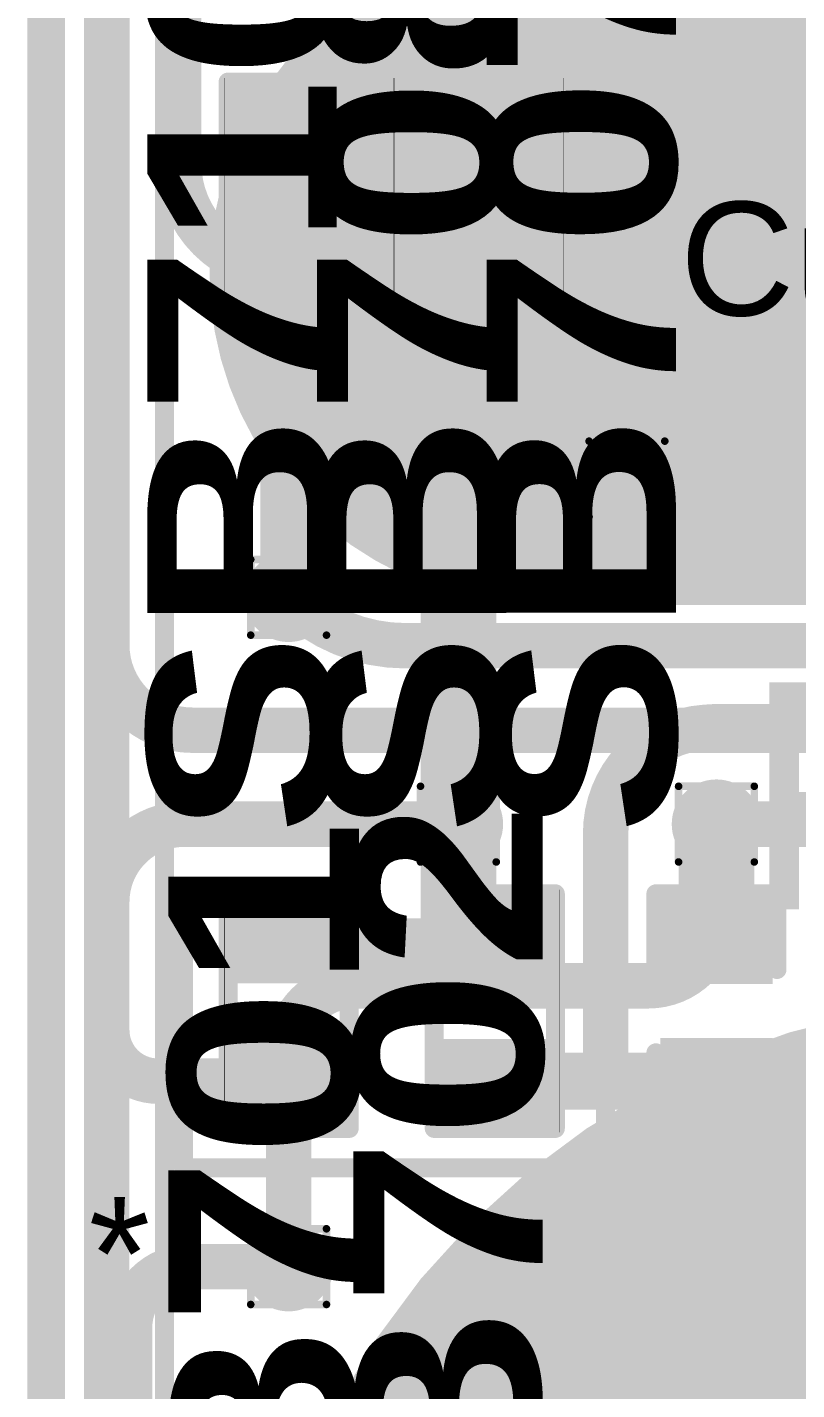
# Model space of a CAD drawing. Header units: inches. Extents: x -17 to 443, y -40 to 218.
# Drawn here: x 12.55 to 17.71, y 6.11 to 15.25 of the extents above; entities that cross this region are included whole.
import ezdxf

# ---------------------------------------------------------------- set-up
doc = ezdxf.new("R2010")
doc.units = ezdxf.units.IN
for name, color, linetype in [('Board Outline', 216, 'Continuous'), ('Bottom Layer', 5, 'Continuous'), ('Bottom Overlay', 54, 'Continuous'), ('Bottom Paste', 16, 'Continuous'), ('Bottom Solder', 6, 'Continuous'), ('Drill Drawing', 1, 'Continuous'), ('Fabrication', 76, 'Continuous'), ('Top Layer', 1, 'Continuous'), ('Top Overlay', 2, 'Continuous'), ('Top Paste', 8, 'Continuous'), ('Top Solder', 216, 'Continuous'), ('Via Holes', 16, 'Continuous')]:
    doc.layers.add(name, color=color, linetype=linetype)
doc.styles.add('Arial', font='', dxfattribs={"height": 0.2})
doc.styles.add('Arial Black_Bold', font='', dxfattribs={"height": 0.2})
doc.styles.get('Arial').set_extended_font_data('Arial')
doc.styles.get('Arial Black_Bold').set_extended_font_data('Arial Black', bold=True)

# ---------------------------------------------------------------- blocks, each defined once
blk = doc.blocks.new('S______B______0402_3')
at = {"layer": 'Top Layer'}
for points in [[(-0.6985, -0.3175), (-0.6985, 0.3174999999999999), (-0.2413000000000001, 0.3175), (-0.2412999999999999, -0.3174999999999999)], [(0.2413000000000001, -0.3175), (0.2412999999999999, 0.3174999999999999), (0.6985, 0.3175), (0.6985, -0.3174999999999999)]]:
    blk.add_hatch(color=1, dxfattribs=at).paths.add_polyline_path(points)
at = {"layer": 'Top Paste'}
for points in [[(-0.6985, -0.3175), (-0.6985, 0.3174999999999999), (-0.2413000000000001, 0.3175), (-0.2412999999999999, -0.3174999999999999)], [(0.2413000000000001, -0.3175), (0.2412999999999999, 0.3174999999999999), (0.6985, 0.3175), (0.6985, -0.3174999999999999)]]:
    blk.add_hatch(color=8, dxfattribs=at).paths.add_polyline_path(points)
at = {"layer": 'Top Solder'}
for points in [[(-0.75350116, -0.3725011600000001), (-0.75350116, 0.3725011599999999), (-0.18629884, 0.3725011600000001), (-0.1862988399999999, -0.3725011599999999)], [(0.18629884, -0.3725011600000001), (0.1862988399999999, 0.3725011599999999), (0.75350116, 0.3725011600000001), (0.75350116, -0.3725011599999999)]]:
    blk.add_hatch(color=216, dxfattribs=at).paths.add_polyline_path(points)
at = {"layer": 'Top Overlay'}
for points, const_width in [([(0.7874, 0.4064), (-0.7874, 0.4064)], 0.127), ([(-0.7874, -0.4064), (-0.7874, 0.4064)], 0.127), ([(0.7874, -0.4064), (0.7874, 0.4064)], 0.127), ([(0.7874, -0.4064), (-0.7874, -0.4064)], 0.127), ([(0.8128, -0.4318), (-0.8128, -0.4318)], 0.0032258)]:
    blk.add_lwpolyline(points, dxfattribs=dict(at, const_width=const_width))
for points, const_width in [([(-0.8191499999999999, 0.4064, 1), (-0.7556499999999999, 0.4064, 1)], 0.0635), ([(-0.8191499999999999, 0.4064, 1), (-0.7556499999999999, 0.4064, 1)], 0.0635), ([(0.7556499999999999, 0.4064, 1), (0.8191499999999999, 0.4064, 1)], 0.0635), ([(0.7556499999999999, 0.4064, 1), (0.8191499999999999, 0.4064, 1)], 0.0635), ([(-0.8191499999999999, -0.4064, 1), (-0.7556499999999999, -0.4064, 1)], 0.0635), ([(-0.8191499999999999, -0.4064, 1), (-0.7556499999999999, -0.4064, 1)], 0.0635), ([(0.7556499999999999, -0.4064, 1), (0.8191499999999999, -0.4064, 1)], 0.0635), ([(0.7556499999999999, -0.4064, 1), (0.8191499999999999, -0.4064, 1)], 0.0635), ([(-0.81360518, -0.4318, 1), (-0.8119948199999999, -0.4318, 1)], 0.0016129), ([(0.8119948199999999, -0.4318, 1), (0.81360518, -0.4318, 1)], 0.0016129)]:
    blk.add_lwpolyline(points, format="xyb", close=True, dxfattribs=dict(at, const_width=const_width))
blk = doc.blocks.new('S______B______0402_38')
at = {"layer": 'Top Layer'}
for points in [[(-0.6985, -0.3175), (-0.6985, 0.3174999999999999), (-0.2413000000000001, 0.3175), (-0.2412999999999999, -0.3174999999999999)], [(0.2413000000000001, -0.3175), (0.2412999999999999, 0.3174999999999999), (0.6985, 0.3175), (0.6985, -0.3174999999999999)]]:
    blk.add_hatch(color=1, dxfattribs=at).paths.add_polyline_path(points)
at = {"layer": 'Top Paste'}
for points in [[(-0.6985, -0.3175), (-0.6985, 0.3174999999999999), (-0.2413000000000001, 0.3175), (-0.2412999999999999, -0.3174999999999999)], [(0.2413000000000001, -0.3175), (0.2412999999999999, 0.3174999999999999), (0.6985, 0.3175), (0.6985, -0.3174999999999999)]]:
    blk.add_hatch(color=8, dxfattribs=at).paths.add_polyline_path(points)
at = {"layer": 'Top Solder'}
for points in [[(-0.75350116, -0.3725011600000001), (-0.75350116, 0.3725011599999999), (-0.18629884, 0.3725011600000001), (-0.1862988399999999, -0.3725011599999999)], [(0.18629884, -0.3725011600000001), (0.1862988399999999, 0.3725011599999999), (0.75350116, 0.3725011600000001), (0.75350116, -0.3725011599999999)]]:
    blk.add_hatch(color=216, dxfattribs=at).paths.add_polyline_path(points)
at = {"layer": 'Top Overlay'}
for points, const_width in [([(-0.7874, -0.4064), (-0.7874, 0.4064)], 0.127), ([(0.7874, 0.4064), (-0.7874, 0.4064)], 0.127), ([(0.7874, -0.4064), (0.7874, 0.4064)], 0.127), ([(0.7874, -0.4064), (-0.7874, -0.4064)], 0.127), ([(0.8128, -0.4318), (-0.8128, -0.4318)], 0.0032258)]:
    blk.add_lwpolyline(points, dxfattribs=dict(at, const_width=const_width))
for points, const_width in [([(-0.8191499999999999, 0.4064, 1), (-0.7556499999999999, 0.4064, 1)], 0.0635), ([(-0.8191499999999999, 0.4064, 1), (-0.7556499999999999, 0.4064, 1)], 0.0635), ([(0.7556499999999999, 0.4064, 1), (0.8191499999999999, 0.4064, 1)], 0.0635), ([(0.7556499999999999, 0.4064, 1), (0.8191499999999999, 0.4064, 1)], 0.0635), ([(-0.8191499999999999, -0.4064, 1), (-0.7556499999999999, -0.4064, 1)], 0.0635), ([(-0.8191499999999999, -0.4064, 1), (-0.7556499999999999, -0.4064, 1)], 0.0635), ([(0.7556499999999999, -0.4064, 1), (0.8191499999999999, -0.4064, 1)], 0.0635), ([(0.7556499999999999, -0.4064, 1), (0.8191499999999999, -0.4064, 1)], 0.0635), ([(-0.81360518, -0.4318, 1), (-0.8119948199999999, -0.4318, 1)], 0.0016129), ([(0.8119948199999999, -0.4318, 1), (0.81360518, -0.4318, 1)], 0.0016129)]:
    blk.add_lwpolyline(points, format="xyb", close=True, dxfattribs=dict(at, const_width=const_width))
blk = doc.blocks.new('SEMG_PAD_B_65')
at = {"layer": 'Bottom Layer'}
h = blk.add_hatch(color=5, dxfattribs=at)
edge = h.paths.add_edge_path()
edge.add_arc((-2.794e-05, 9.987183479999999), 5.00000016, 0, 360)
h = blk.add_hatch(color=5, dxfattribs=at)
edge = h.paths.add_edge_path()
edge.add_arc((-3.14997338, 0.0128143), 2.09999834, 90, 270)
edge.add_line((-3.14997338, -2.08718404), (3.150029259999999, -2.08718404))
edge.add_arc((3.15002926, 0.0128143), 2.09999834, 270, 450)
edge.add_line((3.15002926, 2.11281264), (-3.14997338, 2.11281264))
at = {"layer": 'Bottom Paste'}
h = blk.add_hatch(color=16, dxfattribs=at)
edge = h.paths.add_edge_path()
edge.add_arc((-2.794e-05, 9.987183479999999), 5.00000016, 0, 360)
h = blk.add_hatch(color=16, dxfattribs=at)
edge = h.paths.add_edge_path()
edge.add_arc((-3.14997338, 0.0128143), 2.09999834, 90, 270)
edge.add_line((-3.14997338, -2.08718404), (3.150029259999999, -2.08718404))
edge.add_arc((3.15002926, 0.0128143), 2.09999834, 270, 450)
edge.add_line((3.15002926, 2.11281264), (-3.14997338, 2.11281264))
at = {"layer": 'Bottom Solder'}
h = blk.add_hatch(color=6, dxfattribs=at)
edge = h.paths.add_edge_path()
edge.add_arc((-2.794e-05, 9.987183479999999), 5.10160016, 0, 360)
h = blk.add_hatch(color=6, dxfattribs=at)
edge = h.paths.add_edge_path()
edge.add_arc((-3.14997338, 0.0128143), 2.20159834, 90, 270)
edge.add_line((-3.14997338, -2.18878404), (3.150029259999999, -2.18878404))
edge.add_arc((3.15002926, 0.0128143), 2.20159834, 270, 450)
edge.add_line((3.15002926, 2.21441264), (-3.14997338, 2.21441264))
at = {"layer": 'Bottom Overlay', "const_width": 0.127}
blk.add_lwpolyline([(5.683262699999999, 10.96579468), (5.683262699999999, -10.96562958)], dxfattribs=at)
blk = doc.blocks.new('SOIC_8_72')
at = {"layer": 'Top Layer'}
for points in [[(-1.92499996, 2.2049994), (-1.92499996, 1.6050006), (-3.474999399999999, 1.6050006), (-3.474999399999999, 2.2049994)], [(3.474999399999999, 2.2049994), (3.474999399999999, 1.6050006), (1.92499996, 1.6050006), (1.92499996, 2.2049994)], [(-1.92499996, 0.9349994), (-1.92499996, 0.3350006), (-3.474999399999999, 0.3350006), (-3.474999399999999, 0.9349994)], [(3.474999399999999, 0.9349994), (3.474999399999999, 0.3350006), (1.92499996, 0.3350006), (1.92499996, 0.9349994)], [(-1.92499996, -0.3350006), (-1.92499996, -0.9349994), (-3.474999399999999, -0.9349994), (-3.474999399999999, -0.3350006)], [(3.474999399999999, -0.3350006), (3.474999399999999, -0.9349994), (1.92499996, -0.9349994), (1.92499996, -0.3350006)], [(-1.92499996, -1.6050006), (-1.92499996, -2.2049994), (-3.474999399999999, -2.2049994), (-3.474999399999999, -1.6050006)], [(3.474999399999999, -1.6050006), (3.474999399999999, -2.2049994), (1.92499996, -2.2049994), (1.92499996, -1.6050006)]]:
    blk.add_hatch(color=1, dxfattribs=at).paths.add_polyline_path(points)
at = {"layer": 'Top Overlay'}
blk.add_hatch(color=2, dxfattribs=at).paths.add_polyline_path([(-1.82879746, 1.5748254), (-1.49859746, 1.5748254), (-1.49859746, 2.2352254), (-1.82879746, 2.2352254)])
at = {"layer": 'Top Paste'}
for points in [[(-1.92499996, 2.2049994), (-1.92499996, 1.6050006), (-3.474999399999999, 1.6050006), (-3.474999399999999, 2.2049994)], [(3.474999399999999, 2.2049994), (3.474999399999999, 1.6050006), (1.92499996, 1.6050006), (1.92499996, 2.2049994)], [(-1.92499996, 0.9349994), (-1.92499996, 0.3350006), (-3.474999399999999, 0.3350006), (-3.474999399999999, 0.9349994)], [(3.474999399999999, 0.9349994), (3.474999399999999, 0.3350006), (1.92499996, 0.3350006), (1.92499996, 0.9349994)], [(-1.92499996, -0.3350006), (-1.92499996, -0.9349994), (-3.474999399999999, -0.9349994), (-3.474999399999999, -0.3350006)], [(3.474999399999999, -0.3350006), (3.474999399999999, -0.9349994), (1.92499996, -0.9349994), (1.92499996, -0.3350006)], [(-1.92499996, -1.6050006), (-1.92499996, -2.2049994), (-3.474999399999999, -2.2049994), (-3.474999399999999, -1.6050006)], [(3.474999399999999, -1.6050006), (3.474999399999999, -2.2049994), (1.92499996, -2.2049994), (1.92499996, -1.6050006)]]:
    blk.add_hatch(color=8, dxfattribs=at).paths.add_polyline_path(points)
at = {"layer": 'Top Solder'}
for points in [[(-1.82339996, 2.3065994), (-1.82339996, 1.5034006), (-3.5765994, 1.5034006), (-3.5765994, 2.3065994)], [(3.5765994, 2.3065994), (3.5765994, 1.5034006), (1.82339996, 1.5034006), (1.82339996, 2.3065994)], [(-1.82339996, 1.0365994), (-1.82339996, 0.2334006000000001), (-3.5765994, 0.2334005999999999), (-3.5765994, 1.0365994)], [(3.5765994, 1.0365994), (3.5765994, 0.2334006000000001), (1.82339996, 0.2334005999999999), (1.82339996, 1.0365994)], [(-1.82339996, -0.2334005999999999), (-1.82339996, -1.0365994), (-3.5765994, -1.0365994), (-3.5765994, -0.2334006000000001)], [(3.5765994, -0.2334005999999999), (3.5765994, -1.0365994), (1.82339996, -1.0365994), (1.82339996, -0.2334006000000001)], [(-1.82339996, -1.5034006), (-1.82339996, -2.3065994), (-3.5765994, -2.3065994), (-3.5765994, -1.5034006)], [(3.5765994, -1.5034006), (3.5765994, -2.3065994), (1.82339996, -2.3065994), (1.82339996, -1.5034006)]]:
    blk.add_hatch(color=216, dxfattribs=at).paths.add_polyline_path(points)
at = {"layer": 'Top Overlay', "const_width": 0.127}
for points in [[(-1.990598, 2.4892), (-1.990598, 2.3114)], [(-1.990598, 2.4892), (1.990598, 2.4892)], [(1.990598, 2.4892), (1.990598, 2.3114)], [(-3.759199999999999, 2.03199746), (-3.6322, 1.905)], [(-3.759199999999999, 2.03199746), (-3.759199999999999, 1.778)], [(-3.6322, 1.905), (-3.759199999999999, 1.778)], [(-1.990598, -2.3114), (-1.990598, -2.4892)], [(1.990598, -2.3114), (1.990598, -2.4892)], [(-1.990598, -2.4892), (1.990598, -2.4892)]]:
    blk.add_lwpolyline(points, dxfattribs=at)
at = {"layer": 'Top Overlay', "const_width": 0.0635}
for points in [[(-2.022348, 2.4892, 1), (-1.958848, 2.4892, 1)], [(-2.022348, 2.4892, 1), (-1.958848, 2.4892, 1)], [(1.958848, 2.4892, 1), (2.022348, 2.4892, 1)], [(1.958848, 2.4892, 1), (2.022348, 2.4892, 1)], [(-2.022348, 2.3114, 1), (-1.958848, 2.3114, 1)], [(1.958848, 2.3114, 1), (2.022348, 2.3114, 1)], [(-3.79095, 2.03199746, 1), (-3.72745, 2.03199746, 1)], [(-3.79095, 2.03199746, 1), (-3.72745, 2.03199746, 1)], [(-3.663949999999999, 1.905, 1), (-3.600449999999999, 1.905, 1)], [(-3.663949999999999, 1.905, 1), (-3.600449999999999, 1.905, 1)], [(-3.79095, 1.778, 1), (-3.72745, 1.778, 1)], [(-3.79095, 1.778, 1), (-3.72745, 1.778, 1)], [(-2.022348, -2.3114, 1), (-1.958848, -2.3114, 1)], [(1.958848, -2.3114, 1), (2.022348, -2.3114, 1)], [(-2.022348, -2.4892, 1), (-1.958848, -2.4892, 1)], [(-2.022348, -2.4892, 1), (-1.958848, -2.4892, 1)], [(1.958848, -2.4892, 1), (2.022348, -2.4892, 1)], [(1.958848, -2.4892, 1), (2.022348, -2.4892, 1)]]:
    blk.add_lwpolyline(points, format="xyb", close=True, dxfattribs=at)
blk = doc.blocks.new('S______B______0402_95')
at = {"layer": 'Top Layer'}
for points in [[(-0.6985, -0.3175), (-0.6985, 0.3174999999999999), (-0.2413000000000001, 0.3175), (-0.2412999999999999, -0.3174999999999999)], [(0.2413000000000001, -0.3175), (0.2412999999999999, 0.3174999999999999), (0.6985, 0.3175), (0.6985, -0.3174999999999999)]]:
    blk.add_hatch(color=1, dxfattribs=at).paths.add_polyline_path(points)
at = {"layer": 'Top Paste'}
for points in [[(-0.6985, -0.3175), (-0.6985, 0.3174999999999999), (-0.2413000000000001, 0.3175), (-0.2412999999999999, -0.3174999999999999)], [(0.2413000000000001, -0.3175), (0.2412999999999999, 0.3174999999999999), (0.6985, 0.3175), (0.6985, -0.3174999999999999)]]:
    blk.add_hatch(color=8, dxfattribs=at).paths.add_polyline_path(points)
at = {"layer": 'Top Solder'}
for points in [[(-0.75350116, -0.3725011600000001), (-0.75350116, 0.3725011599999999), (-0.18629884, 0.3725011600000001), (-0.1862988399999999, -0.3725011599999999)], [(0.18629884, -0.3725011600000001), (0.1862988399999999, 0.3725011599999999), (0.75350116, 0.3725011600000001), (0.75350116, -0.3725011599999999)]]:
    blk.add_hatch(color=216, dxfattribs=at).paths.add_polyline_path(points)
at = {"layer": 'Top Overlay'}
for points, const_width in [([(-0.7874, -0.4064), (-0.7874, 0.4064)], 0.127), ([(0.7874, 0.4064), (-0.7874, 0.4064)], 0.127), ([(0.7874, -0.4064), (0.7874, 0.4064)], 0.127), ([(0.7874, -0.4064), (-0.7874, -0.4064)], 0.127), ([(0.8128, -0.4318), (-0.8128, -0.4318)], 0.0032258)]:
    blk.add_lwpolyline(points, dxfattribs=dict(at, const_width=const_width))
for points, const_width in [([(-0.8191499999999999, 0.4064, 1), (-0.7556499999999999, 0.4064, 1)], 0.0635), ([(-0.8191499999999999, 0.4064, 1), (-0.7556499999999999, 0.4064, 1)], 0.0635), ([(0.7556499999999999, 0.4064, 1), (0.8191499999999999, 0.4064, 1)], 0.0635), ([(0.7556499999999999, 0.4064, 1), (0.8191499999999999, 0.4064, 1)], 0.0635), ([(-0.8191499999999999, -0.4064, 1), (-0.7556499999999999, -0.4064, 1)], 0.0635), ([(-0.8191499999999999, -0.4064, 1), (-0.7556499999999999, -0.4064, 1)], 0.0635), ([(0.7556499999999999, -0.4064, 1), (0.8191499999999999, -0.4064, 1)], 0.0635), ([(0.7556499999999999, -0.4064, 1), (0.8191499999999999, -0.4064, 1)], 0.0635), ([(-0.81360518, -0.4318, 1), (-0.8119948199999999, -0.4318, 1)], 0.0016129), ([(0.8119948199999999, -0.4318, 1), (0.81360518, -0.4318, 1)], 0.0016129)]:
    blk.add_lwpolyline(points, format="xyb", close=True, dxfattribs=dict(at, const_width=const_width))
blk = doc.blocks.new('S______B______0402_101')
at = {"layer": 'Top Layer'}
for points in [[(-0.6985, -0.3175), (-0.6985, 0.3175), (-0.2412999999999999, 0.3175), (-0.2413, -0.3175)], [(0.2412999999999999, -0.3175), (0.2413, 0.3175), (0.6985, 0.3175), (0.6985, -0.3175)]]:
    blk.add_hatch(color=1, dxfattribs=at).paths.add_polyline_path(points)
at = {"layer": 'Top Paste'}
for points in [[(-0.6985, -0.3175), (-0.6985, 0.3175), (-0.2412999999999999, 0.3175), (-0.2413, -0.3175)], [(0.2412999999999999, -0.3175), (0.2413, 0.3175), (0.6985, 0.3175), (0.6985, -0.3175)]]:
    blk.add_hatch(color=8, dxfattribs=at).paths.add_polyline_path(points)
at = {"layer": 'Top Solder'}
for points in [[(-0.75350116, -0.37250116), (-0.75350116, 0.37250116), (-0.1862988399999999, 0.37250116), (-0.18629884, -0.37250116)], [(0.1862988399999999, -0.37250116), (0.18629884, 0.37250116), (0.75350116, 0.37250116), (0.75350116, -0.37250116)]]:
    blk.add_hatch(color=216, dxfattribs=at).paths.add_polyline_path(points)
at = {"layer": 'Top Overlay'}
for points, const_width in [([(-0.7874, 0.4064), (-0.7874, -0.4064)], 0.127), ([(-0.7874, 0.4064), (0.7874, 0.4064)], 0.127), ([(0.7874, 0.4064), (0.7874, -0.4064)], 0.127), ([(-0.7874, -0.4064), (0.7874, -0.4064)], 0.127), ([(-0.8128, -0.4318), (0.8128, -0.4318)], 0.0032258)]:
    blk.add_lwpolyline(points, dxfattribs=dict(at, const_width=const_width))
for points, const_width in [([(-0.8191499999999999, 0.4064, 1), (-0.7556499999999999, 0.4064, 1)], 0.0635), ([(-0.8191499999999999, 0.4064, 1), (-0.7556499999999999, 0.4064, 1)], 0.0635), ([(0.7556499999999999, 0.4064, 1), (0.8191499999999999, 0.4064, 1)], 0.0635), ([(0.7556499999999999, 0.4064, 1), (0.8191499999999999, 0.4064, 1)], 0.0635), ([(-0.8191499999999999, -0.4064, 1), (-0.7556499999999999, -0.4064, 1)], 0.0635), ([(-0.8191499999999999, -0.4064, 1), (-0.7556499999999999, -0.4064, 1)], 0.0635), ([(0.7556499999999999, -0.4064, 1), (0.8191499999999999, -0.4064, 1)], 0.0635), ([(0.7556499999999999, -0.4064, 1), (0.8191499999999999, -0.4064, 1)], 0.0635), ([(-0.81360518, -0.4318, 1), (-0.8119948199999999, -0.4318, 1)], 0.0016129), ([(0.8119948199999999, -0.4318, 1), (0.81360518, -0.4318, 1)], 0.0016129)]:
    blk.add_lwpolyline(points, format="xyb", close=True, dxfattribs=dict(at, const_width=const_width))
at = {"layer": 'Top Overlay', "style": 'Arial Black_Bold'}
blk.add_text('SB701', height=1.27, dxfattribs=at).set_placement((1.0117709, -0.46320456))
blk = doc.blocks.new('R___0402_164')
at = {"layer": 'Top Layer'}
for points in [[(-0.6985, -0.3175), (-0.6985, 0.3174999999999999), (-0.2413000000000001, 0.3175), (-0.2412999999999999, -0.3174999999999999)], [(0.2413000000000001, -0.3175), (0.2412999999999999, 0.3174999999999999), (0.6985, 0.3175), (0.6985, -0.3174999999999999)]]:
    blk.add_hatch(color=1, dxfattribs=at).paths.add_polyline_path(points)
at = {"layer": 'Top Paste'}
for points in [[(-0.6985, -0.3175), (-0.6985, 0.3174999999999999), (-0.2413000000000001, 0.3175), (-0.2412999999999999, -0.3174999999999999)], [(0.2413000000000001, -0.3175), (0.2412999999999999, 0.3174999999999999), (0.6985, 0.3175), (0.6985, -0.3174999999999999)]]:
    blk.add_hatch(color=8, dxfattribs=at).paths.add_polyline_path(points)
at = {"layer": 'Top Solder'}
for points in [[(-0.75350116, -0.3725011600000001), (-0.75350116, 0.3725011599999999), (-0.18629884, 0.3725011600000001), (-0.1862988399999999, -0.3725011599999999)], [(0.18629884, -0.3725011600000001), (0.1862988399999999, 0.3725011599999999), (0.75350116, 0.3725011600000001), (0.75350116, -0.3725011599999999)]]:
    blk.add_hatch(color=216, dxfattribs=at).paths.add_polyline_path(points)
at = {"layer": 'Top Overlay'}
for points, const_width in [([(0.7874, 0.4064), (-0.7874, 0.4064)], 0.127), ([(-0.7874, -0.4064), (-0.7874, 0.4064)], 0.127), ([(0.7874, -0.4064), (0.7874, 0.4064)], 0.127), ([(0.7874, -0.4064), (-0.7874, -0.4064)], 0.127), ([(0.8128, -0.4318), (-0.8128, -0.4318)], 0.0032258)]:
    blk.add_lwpolyline(points, dxfattribs=dict(at, const_width=const_width))
for points, const_width in [([(-0.8191499999999999, 0.4064, 1), (-0.7556499999999999, 0.4064, 1)], 0.0635), ([(-0.8191499999999999, 0.4064, 1), (-0.7556499999999999, 0.4064, 1)], 0.0635), ([(0.7556499999999999, 0.4064, 1), (0.8191499999999999, 0.4064, 1)], 0.0635), ([(0.7556499999999999, 0.4064, 1), (0.8191499999999999, 0.4064, 1)], 0.0635), ([(-0.8191499999999999, -0.4064, 1), (-0.7556499999999999, -0.4064, 1)], 0.0635), ([(-0.8191499999999999, -0.4064, 1), (-0.7556499999999999, -0.4064, 1)], 0.0635), ([(0.7556499999999999, -0.4064, 1), (0.8191499999999999, -0.4064, 1)], 0.0635), ([(0.7556499999999999, -0.4064, 1), (0.8191499999999999, -0.4064, 1)], 0.0635), ([(-0.81360518, -0.4318, 1), (-0.8119948199999999, -0.4318, 1)], 0.0016129), ([(0.8119948199999999, -0.4318, 1), (0.81360518, -0.4318, 1)], 0.0016129)]:
    blk.add_lwpolyline(points, format="xyb", close=True, dxfattribs=dict(at, const_width=const_width))
blk = doc.blocks.new('R___0402_165')
at = {"layer": 'Top Layer'}
for points in [[(-0.6985, -0.3175), (-0.6985, 0.3175), (-0.2412999999999999, 0.3175), (-0.2413, -0.3175)], [(0.2412999999999999, -0.3175), (0.2413, 0.3175), (0.6985, 0.3175), (0.6985, -0.3175)]]:
    blk.add_hatch(color=1, dxfattribs=at).paths.add_polyline_path(points)
at = {"layer": 'Top Paste'}
for points in [[(-0.6985, -0.3175), (-0.6985, 0.3175), (-0.2412999999999999, 0.3175), (-0.2413, -0.3175)], [(0.2412999999999999, -0.3175), (0.2413, 0.3175), (0.6985, 0.3175), (0.6985, -0.3175)]]:
    blk.add_hatch(color=8, dxfattribs=at).paths.add_polyline_path(points)
at = {"layer": 'Top Solder'}
for points in [[(-0.75350116, -0.37250116), (-0.75350116, 0.37250116), (-0.1862988399999999, 0.37250116), (-0.18629884, -0.37250116)], [(0.1862988399999999, -0.37250116), (0.18629884, 0.37250116), (0.75350116, 0.37250116), (0.75350116, -0.37250116)]]:
    blk.add_hatch(color=216, dxfattribs=at).paths.add_polyline_path(points)
at = {"layer": 'Top Overlay'}
for points, const_width in [([(-0.7874, 0.4064), (0.7874, 0.4064)], 0.127), ([(-0.7874, 0.4064), (-0.7874, -0.4064)], 0.127), ([(0.7874, 0.4064), (0.7874, -0.4064)], 0.127), ([(-0.7874, -0.4064), (0.7874, -0.4064)], 0.127), ([(-0.8128, -0.4318), (0.8128, -0.4318)], 0.0032258)]:
    blk.add_lwpolyline(points, dxfattribs=dict(at, const_width=const_width))
for points, const_width in [([(-0.8191499999999999, 0.4064, 1), (-0.7556499999999999, 0.4064, 1)], 0.0635), ([(-0.8191499999999999, 0.4064, 1), (-0.7556499999999999, 0.4064, 1)], 0.0635), ([(0.7556499999999999, 0.4064, 1), (0.8191499999999999, 0.4064, 1)], 0.0635), ([(0.7556499999999999, 0.4064, 1), (0.8191499999999999, 0.4064, 1)], 0.0635), ([(-0.8191499999999999, -0.4064, 1), (-0.7556499999999999, -0.4064, 1)], 0.0635), ([(-0.8191499999999999, -0.4064, 1), (-0.7556499999999999, -0.4064, 1)], 0.0635), ([(0.7556499999999999, -0.4064, 1), (0.8191499999999999, -0.4064, 1)], 0.0635), ([(0.7556499999999999, -0.4064, 1), (0.8191499999999999, -0.4064, 1)], 0.0635), ([(-0.81360518, -0.4318, 1), (-0.8119948199999999, -0.4318, 1)], 0.0016129), ([(0.8119948199999999, -0.4318, 1), (0.81360518, -0.4318, 1)], 0.0016129)]:
    blk.add_lwpolyline(points, format="xyb", close=True, dxfattribs=dict(at, const_width=const_width))
blk = doc.blocks.new('T____P____SMD_3_P____206')
at = {"layer": 'Top Layer'}
h = blk.add_hatch(color=1, dxfattribs=at)
edge = h.paths.add_edge_path()
edge.add_arc((-0.50000154, 3.04000154), 0.499999, 90, 180)
edge.add_line((-1.00000054, 3.04000154), (-1.00000054, 2.03999846))
edge.add_arc((-0.50000154, 2.03999846), 0.499999, 180, 270)
edge.add_line((-0.5000015400000001, 1.53999946), (0.5000015399999999, 1.53999946))
edge.add_arc((0.50000154, 2.03999846), 0.499999, 270, 360)
edge.add_line((1.00000054, 2.03999846), (1.00000054, 3.04000154))
edge.add_arc((0.50000154, 3.04000154), 0.499999, 0, 90)
edge.add_line((0.50000154, 3.54000054), (-0.50000154, 3.54000054))
h = blk.add_hatch(color=1, dxfattribs=at)
edge = h.paths.add_edge_path()
edge.add_arc((-0.9999992699999999, 0), 1.00000054, 90, 270)
edge.add_line((-0.9999992700000001, -1.00000054), (0.9999992699999997, -1.00000054))
edge.add_arc((0.9999992699999999, 0), 1.00000054, 270, 450)
edge.add_line((0.99999927, 1.00000054), (-0.9999992699999998, 1.00000054))
h = blk.add_hatch(color=1, dxfattribs=at)
edge = h.paths.add_edge_path()
edge.add_arc((-0.50000154, -2.03999846), 0.499999, 90, 180)
edge.add_line((-1.00000054, -2.03999846), (-1.00000054, -3.04000154))
edge.add_arc((-0.50000154, -3.04000154), 0.499999, 180, 270)
edge.add_line((-0.5000015400000001, -3.54000054), (0.5000015399999999, -3.54000054))
edge.add_arc((0.50000154, -3.04000154), 0.499999, 270, 360)
edge.add_line((1.00000054, -3.04000154), (1.00000054, -2.03999846))
edge.add_arc((0.50000154, -2.03999846), 0.499999, 0, 90)
edge.add_line((0.50000154, -1.53999946), (-0.50000154, -1.53999946))
at = {"layer": 'Top Paste'}
h = blk.add_hatch(color=8, dxfattribs=at)
edge = h.paths.add_edge_path()
edge.add_arc((-0.50000154, 3.04000154), 0.499999, 90, 180)
edge.add_line((-1.00000054, 3.04000154), (-1.00000054, 2.03999846))
edge.add_arc((-0.50000154, 2.03999846), 0.499999, 180, 270)
edge.add_line((-0.5000015400000001, 1.53999946), (0.5000015399999999, 1.53999946))
edge.add_arc((0.50000154, 2.03999846), 0.499999, 270, 360)
edge.add_line((1.00000054, 2.03999846), (1.00000054, 3.04000154))
edge.add_arc((0.50000154, 3.04000154), 0.499999, 0, 90)
edge.add_line((0.50000154, 3.54000054), (-0.50000154, 3.54000054))
h = blk.add_hatch(color=8, dxfattribs=at)
edge = h.paths.add_edge_path()
edge.add_arc((-0.9999992699999999, 0), 1.00000054, 90, 270)
edge.add_line((-0.9999992700000001, -1.00000054), (0.9999992699999997, -1.00000054))
edge.add_arc((0.9999992699999999, 0), 1.00000054, 270, 450)
edge.add_line((0.99999927, 1.00000054), (-0.9999992699999998, 1.00000054))
h = blk.add_hatch(color=8, dxfattribs=at)
edge = h.paths.add_edge_path()
edge.add_arc((-0.50000154, -2.03999846), 0.499999, 90, 180)
edge.add_line((-1.00000054, -2.03999846), (-1.00000054, -3.04000154))
edge.add_arc((-0.50000154, -3.04000154), 0.499999, 180, 270)
edge.add_line((-0.5000015400000001, -3.54000054), (0.5000015399999999, -3.54000054))
edge.add_arc((0.50000154, -3.04000154), 0.499999, 270, 360)
edge.add_line((1.00000054, -3.04000154), (1.00000054, -2.03999846))
edge.add_arc((0.50000154, -2.03999846), 0.499999, 0, 90)
edge.add_line((0.50000154, -1.53999946), (-0.50000154, -1.53999946))
at = {"layer": 'Top Solder'}
h = blk.add_hatch(color=216, dxfattribs=at)
edge = h.paths.add_edge_path()
edge.add_arc((-0.50000154, 3.04000154), 0.601599, 90, 180)
edge.add_line((-1.10160054, 3.04000154), (-1.10160054, 2.03999846))
edge.add_arc((-0.50000154, 2.03999846), 0.601599, 180, 270)
edge.add_line((-0.5000015400000001, 1.43839946), (0.5000015399999999, 1.43839946))
edge.add_arc((0.50000154, 2.03999846), 0.601599, 270, 360)
edge.add_line((1.10160054, 2.03999846), (1.10160054, 3.04000154))
edge.add_arc((0.50000154, 3.04000154), 0.601599, 0, 90)
edge.add_line((0.50000154, 3.64160054), (-0.50000154, 3.64160054))
h = blk.add_hatch(color=216, dxfattribs=at)
edge = h.paths.add_edge_path()
edge.add_arc((-0.9999992699999999, 0), 1.10160054, 90, 270)
edge.add_line((-0.9999992700000001, -1.10160054), (0.9999992699999997, -1.10160054))
edge.add_arc((0.9999992699999999, 0), 1.10160054, 270, 450)
edge.add_line((0.99999927, 1.10160054), (-0.9999992699999998, 1.10160054))
h = blk.add_hatch(color=216, dxfattribs=at)
edge = h.paths.add_edge_path()
edge.add_arc((-0.50000154, -2.03999846), 0.601599, 90, 180)
edge.add_line((-1.10160054, -2.03999846), (-1.10160054, -3.04000154))
edge.add_arc((-0.50000154, -3.04000154), 0.601599, 180, 270)
edge.add_line((-0.5000015400000001, -3.64160054), (0.5000015399999999, -3.64160054))
edge.add_arc((0.50000154, -3.04000154), 0.601599, 270, 360)
edge.add_line((1.10160054, -3.04000154), (1.10160054, -2.03999846))
edge.add_arc((0.50000154, -2.03999846), 0.601599, 0, 90)
edge.add_line((0.50000154, -1.43839946), (-0.50000154, -1.43839946))
blk = doc.blocks.new('C___0402_228')
at = {"layer": 'Top Layer'}
for points in [[(-0.6985, -0.3175), (-0.6985, 0.3175), (-0.2412999999999999, 0.3175), (-0.2413, -0.3175)], [(0.2412999999999999, -0.3175), (0.2413, 0.3175), (0.6985, 0.3175), (0.6985, -0.3175)]]:
    blk.add_hatch(color=1, dxfattribs=at).paths.add_polyline_path(points)
at = {"layer": 'Top Paste'}
for points in [[(-0.6985, -0.3175), (-0.6985, 0.3175), (-0.2412999999999999, 0.3175), (-0.2413, -0.3175)], [(0.2412999999999999, -0.3175), (0.2413, 0.3175), (0.6985, 0.3175), (0.6985, -0.3175)]]:
    blk.add_hatch(color=8, dxfattribs=at).paths.add_polyline_path(points)
at = {"layer": 'Top Solder'}
for points in [[(-0.7584998799999999, -0.37749988), (-0.7584998799999999, 0.37749988), (-0.18130012, 0.37749988), (-0.18130012, -0.37749988)], [(0.18130012, -0.37749988), (0.18130012, 0.37749988), (0.7584998799999999, 0.37749988), (0.7584998799999999, -0.37749988)]]:
    blk.add_hatch(color=216, dxfattribs=at).paths.add_polyline_path(points)
at = {"layer": 'Top Overlay', "const_width": 0.127}
for points in [[(-0.7874, 0.4064), (-0.7874, -0.4064)], [(-0.7874, 0.4064), (-0.2794, 0.4064)], [(0.2794, 0.4064), (0.7874, 0.4064)], [(0.7874, 0.4064), (0.7874, -0.4064)], [(-0.7874, -0.4064), (-0.2794, -0.4064)], [(0.2794, -0.4064), (0.7874, -0.4064)]]:
    blk.add_lwpolyline(points, dxfattribs=at)
at = {"layer": 'Top Overlay', "const_width": 0.0635}
for points in [[(-0.8191499999999999, 0.4064, 1), (-0.7556499999999999, 0.4064, 1)], [(-0.8191499999999999, 0.4064, 1), (-0.7556499999999999, 0.4064, 1)], [(-0.31115, 0.4064, 1), (-0.24765, 0.4064, 1)], [(0.24765, 0.4064, 1), (0.31115, 0.4064, 1)], [(0.7556499999999999, 0.4064, 1), (0.8191499999999999, 0.4064, 1)], [(0.7556499999999999, 0.4064, 1), (0.8191499999999999, 0.4064, 1)], [(-0.8191499999999999, -0.4064, 1), (-0.7556499999999999, -0.4064, 1)], [(-0.8191499999999999, -0.4064, 1), (-0.7556499999999999, -0.4064, 1)], [(-0.31115, -0.4064, 1), (-0.24765, -0.4064, 1)], [(0.24765, -0.4064, 1), (0.31115, -0.4064, 1)], [(0.7556499999999999, -0.4064, 1), (0.8191499999999999, -0.4064, 1)], [(0.7556499999999999, -0.4064, 1), (0.8191499999999999, -0.4064, 1)]]:
    blk.add_lwpolyline(points, format="xyb", close=True, dxfattribs=at)

msp = doc.modelspace()

# ---------------------------------------------------------------- hatches: boundary and pattern name
at = {"layer": 'Bottom Layer'}
h = msp.add_hatch(color=5, dxfattribs=at)
edge = h.paths.add_edge_path()
edge.add_arc((16.570198, 12.2206766), 0.2999994, 0, 360)
h = msp.add_hatch(color=5, dxfattribs=at)
edge = h.paths.add_edge_path()
edge.add_arc((14.30053528, 11.42684024), 0.2999994, 0, 360)
h = msp.add_hatch(color=5, dxfattribs=at)
edge = h.paths.add_edge_path()
edge.add_arc((15.43937222, 9.904851919999999), 0.2999994, 0, 360)
h = msp.add_hatch(color=5, dxfattribs=at)
edge = h.paths.add_edge_path()
edge.add_arc((17.17073528, 9.904851919999999), 0.2999994, 0, 360)
h = msp.add_hatch(color=5, dxfattribs=at)
edge = h.paths.add_edge_path()
edge.add_arc((14.30053528, 6.93549032), 0.2999994, 0, 360)
at = {"layer": 'Top Layer'}
h = msp.add_hatch(color=1, dxfattribs=at)
edge = h.paths.add_edge_path()
edge.add_arc((16.570198, 12.2206766), 0.2999994, 0, 360)
h = msp.add_hatch(color=1, dxfattribs=at)
edge = h.paths.add_edge_path()
edge.add_arc((14.30053528, 11.42684024), 0.2999994, 0, 360)
h = msp.add_hatch(color=1, dxfattribs=at)
edge = h.paths.add_edge_path()
edge.add_arc((15.43937222, 9.904851919999999), 0.2999994, 0, 360)
h = msp.add_hatch(color=1, dxfattribs=at)
edge = h.paths.add_edge_path()
edge.add_arc((17.17073528, 9.904851919999999), 0.2999994, 0, 360)
h = msp.add_hatch(color=1, dxfattribs=at)
edge = h.paths.add_edge_path()
edge.add_arc((14.30053528, 6.93549032), 0.2999994, 0, 360)
at = {"layer": 'Via Holes'}
h = msp.add_hatch(color=7, dxfattribs=at)
edge = h.paths.add_edge_path()
edge.add_arc((16.570198, 12.2206766), 0.1499997, 0, 360)
h = msp.add_hatch(color=7, dxfattribs=at)
edge = h.paths.add_edge_path()
edge.add_arc((14.30053528, 11.42684024), 0.1499997, 0, 360)
h = msp.add_hatch(color=7, dxfattribs=at)
edge = h.paths.add_edge_path()
edge.add_arc((15.43937222, 9.904851919999999), 0.1499997, 0, 360)
h = msp.add_hatch(color=7, dxfattribs=at)
edge = h.paths.add_edge_path()
edge.add_arc((17.17073528, 9.904851919999999), 0.1499997, 0, 360)
h = msp.add_hatch(color=7, dxfattribs=at)
edge = h.paths.add_edge_path()
edge.add_arc((14.30053528, 6.93549032), 0.1499997, 0, 360)

# ---------------------------------------------------------------- linework, layer by layer
at = {"layer": 'Board Outline', "const_width": 0.127}
msp.add_lwpolyline([(12.67405644, 2.64836656), (12.67421646, 24.50402262)], dxfattribs=at)
at = {"layer": 'Bottom Layer', "const_width": 0.3048}
for points in [[(13.08060376, 11.10813882), (13.08060376, 15.51879802)], [(14.30053528, 11.42684024), (14.30157414, 11.42684024)], [(15.08542068, 11.1017304), (18.84231182, 11.1017304)], [(13.65369126, 10.53505132), (17.93054072, 10.53505132)], [(13.60232992, 9.904851919999999), (15.43937222, 9.904851919999999)], [(17.17073528, 9.27792404), (17.17073528, 9.904851919999999)], [(13.08044882, 3.32504796), (13.08048438, 9.383003839999999)], [(13.08048438, 9.383003839999999), (13.08048692, 9.38300892)], [(14.73796392, 8.81985536), (16.7126666, 8.81985536)], [(14.30053528, 6.93549032), (14.30053528, 8.38242672)]]:
    msp.add_lwpolyline(points, dxfattribs=at)
at = {"layer": 'Bottom Layer', "const_width": 0.1524}
for points in [[(14.22433528, 11.42684024, 1), (14.37673528, 11.42684024, 1)], [(14.22433528, 11.42684024, 1), (14.37673528, 11.42684024, 1)], [(14.22537414, 11.42684024, 1), (14.37777414, 11.42684024, 1)], [(13.00440376, 11.10813882, 1), (13.15680376, 11.10813882, 1)], [(13.00440376, 11.10813882, 1), (13.15680376, 11.10813882, 1)], [(15.00922068, 11.1017304, 1), (15.16162068, 11.1017304, 1)], [(15.00922068, 11.1017304, 1), (15.16162068, 11.1017304, 1)], [(13.57749126, 10.53505132, 1), (13.72989126, 10.53505132, 1)], [(13.57749126, 10.53505132, 1), (13.72989126, 10.53505132, 1)], [(13.52612992, 9.904851919999999, 1), (13.67852992, 9.904851919999999, 1)], [(13.52612992, 9.904851919999999, 1), (13.67852992, 9.904851919999999, 1)], [(15.36317222, 9.904851919999999, 1), (15.51557222, 9.904851919999999, 1)], [(17.09453528, 9.904851919999999, 1), (17.24693528, 9.904851919999999, 1)], [(13.00428438, 9.383003839999999, 1), (13.15668438, 9.383003839999999, 1)], [(13.00428438, 9.383003839999999, 1), (13.15668438, 9.383003839999999, 1)], [(13.00428692, 9.38300892, 1), (13.15668692, 9.38300892, 1)], [(13.00428692, 9.38300892, 1), (13.15668692, 9.38300892, 1)], [(17.09453528, 9.27792404, 1), (17.24693528, 9.27792404, 1)], [(17.09453528, 9.27792404, 1), (17.24693528, 9.27792404, 1)], [(14.66176392, 8.81985536, 1), (14.81416392, 8.81985536, 1)], [(14.66176392, 8.81985536, 1), (14.81416392, 8.81985536, 1)], [(16.6364666, 8.81985536, 1), (16.7888666, 8.81985536, 1)], [(16.6364666, 8.81985536, 1), (16.7888666, 8.81985536, 1)], [(14.22433528, 8.38242672, 1), (14.37673528, 8.38242672, 1)], [(14.22433528, 8.38242672, 1), (14.37673528, 8.38242672, 1)], [(14.22433528, 6.93549032, 1), (14.37673528, 6.93549032, 1)]]:
    msp.add_lwpolyline(points, format="xyb", close=True, dxfattribs=at)
at = {"layer": 'Bottom Layer', "const_width": 0.3048}
for points in [[(15.08542068, 11.1017304, -0.1989122883374838), (14.30053528, 11.42684024)], [(13.65369126, 10.53505132, -0.4142135623730951), (13.08060376, 11.10813882)], [(13.08048692, 9.38300892, -0.4142135623730951), (13.60232992, 9.904851919999999)], [(17.17073528, 9.27792404, -0.4142135623730951), (16.7126666, 8.81985536)], [(14.30053528, 8.38242672, -0.4142135623730951), (14.73796392, 8.81985536)]]:
    msp.add_lwpolyline(points, format="xyb", dxfattribs=at)
at = {"layer": 'Drill Drawing', "const_width": 0.0508}
for points in [[(16.316198, 12.4746766), (16.824198, 12.4746766)], [(16.316198, 11.9666766), (16.316198, 12.4746766)], [(16.824198, 11.9666766), (16.824198, 12.4746766)], [(16.316198, 11.9666766), (16.824198, 11.9666766)], [(14.04653528, 11.68084024), (14.55453528, 11.68084024)], [(14.04653528, 11.17284024), (14.04653528, 11.68084024)], [(14.55453528, 11.17284024), (14.55453528, 11.68084024)], [(14.04653528, 11.17284024), (14.55453528, 11.17284024)], [(15.18537222, 10.15885192), (15.69337222, 10.15885192)], [(15.18537222, 9.65085192), (15.18537222, 10.15885192)], [(15.69337222, 9.65085192), (15.69337222, 10.15885192)], [(16.91673528, 10.15885192), (17.42473528, 10.15885192)], [(16.91673528, 9.65085192), (16.91673528, 10.15885192)], [(17.42473528, 9.65085192), (17.42473528, 10.15885192)], [(15.18537222, 9.65085192), (15.69337222, 9.65085192)], [(16.91673528, 9.65085192), (17.42473528, 9.65085192)], [(14.04653528, 7.189490319999999), (14.55453528, 7.189490319999999)], [(14.04653528, 6.681490319999999), (14.04653528, 7.189490319999999)], [(14.55453528, 6.681490319999999), (14.55453528, 7.189490319999999)], [(14.04653528, 6.681490319999999), (14.55453528, 6.681490319999999)]]:
    msp.add_lwpolyline(points, dxfattribs=at)
at = {"layer": 'Drill Drawing', "const_width": 0.0254}
for points in [[(16.303498, 12.4746766, 1), (16.328898, 12.4746766, 1)], [(16.303498, 12.4746766, 1), (16.328898, 12.4746766, 1)], [(16.811498, 12.4746766, 1), (16.836898, 12.4746766, 1)], [(16.811498, 12.4746766, 1), (16.836898, 12.4746766, 1)], [(16.303498, 11.9666766, 1), (16.328898, 11.9666766, 1)], [(16.303498, 11.9666766, 1), (16.328898, 11.9666766, 1)], [(16.811498, 11.9666766, 1), (16.836898, 11.9666766, 1)], [(16.811498, 11.9666766, 1), (16.836898, 11.9666766, 1)], [(14.03383528, 11.68084024, 1), (14.05923528, 11.68084024, 1)], [(14.03383528, 11.68084024, 1), (14.05923528, 11.68084024, 1)], [(14.54183528, 11.68084024, 1), (14.56723528, 11.68084024, 1)], [(14.54183528, 11.68084024, 1), (14.56723528, 11.68084024, 1)], [(14.03383528, 11.17284024, 1), (14.05923528, 11.17284024, 1)], [(14.03383528, 11.17284024, 1), (14.05923528, 11.17284024, 1)], [(14.54183528, 11.17284024, 1), (14.56723528, 11.17284024, 1)], [(14.54183528, 11.17284024, 1), (14.56723528, 11.17284024, 1)], [(15.17267222, 10.15885192, 1), (15.19807222, 10.15885192, 1)], [(15.17267222, 10.15885192, 1), (15.19807222, 10.15885192, 1)], [(15.68067222, 10.15885192, 1), (15.70607222, 10.15885192, 1)], [(15.68067222, 10.15885192, 1), (15.70607222, 10.15885192, 1)], [(16.90403528, 10.15885192, 1), (16.92943528, 10.15885192, 1)], [(16.90403528, 10.15885192, 1), (16.92943528, 10.15885192, 1)], [(17.41203528, 10.15885192, 1), (17.43743528, 10.15885192, 1)], [(17.41203528, 10.15885192, 1), (17.43743528, 10.15885192, 1)], [(15.17267222, 9.65085192, 1), (15.19807222, 9.65085192, 1)], [(15.17267222, 9.65085192, 1), (15.19807222, 9.65085192, 1)], [(15.68067222, 9.65085192, 1), (15.70607222, 9.65085192, 1)], [(15.68067222, 9.65085192, 1), (15.70607222, 9.65085192, 1)], [(16.90403528, 9.65085192, 1), (16.92943528, 9.65085192, 1)], [(16.90403528, 9.65085192, 1), (16.92943528, 9.65085192, 1)], [(17.41203528, 9.65085192, 1), (17.43743528, 9.65085192, 1)], [(17.41203528, 9.65085192, 1), (17.43743528, 9.65085192, 1)], [(14.03383528, 7.189490319999999, 1), (14.05923528, 7.189490319999999, 1)], [(14.03383528, 7.189490319999999, 1), (14.05923528, 7.189490319999999, 1)], [(14.54183528, 7.189490319999999, 1), (14.56723528, 7.189490319999999, 1)], [(14.54183528, 7.189490319999999, 1), (14.56723528, 7.189490319999999, 1)], [(14.03383528, 6.681490319999999, 1), (14.05923528, 6.681490319999999, 1)], [(14.03383528, 6.681490319999999, 1), (14.05923528, 6.681490319999999, 1)], [(14.54183528, 6.681490319999999, 1), (14.56723528, 6.681490319999999, 1)], [(14.54183528, 6.681490319999999, 1), (14.56723528, 6.681490319999999, 1)]]:
    msp.add_lwpolyline(points, format="xyb", close=True, dxfattribs=at)
at = {"layer": 'Fabrication', "const_width": 0.254}
for points in [[(12.67405644, 2.64837926), (12.67421646, 24.50403532)], [(15.9970343, 11.50182104), (22.30503286, 11.50182104)]]:
    msp.add_lwpolyline(points, dxfattribs=at)
for points in [[(14.51210966, 15.08674656, -0.198912367379658), (15.9970343, 15.7018228)], [(13.89703342, 13.60182192, -0.198912367379658), (14.51210966, 15.08674656)], [(14.51210966, 12.11689728, -0.198912367379658), (13.89703342, 13.60182192)], [(15.9970343, 11.50182104, -0.198912367379658), (14.51210966, 12.11689728)]]:
    msp.add_lwpolyline(points, format="xyb", dxfattribs=at)
at = {"layer": 'Fabrication'}
for points, const_width in [([(14.44860966, 15.08674656, 1), (14.57560966, 15.08674656, 1)], 0.127), ([(14.44860966, 15.08674656, 1), (14.57560966, 15.08674656, 1)], 0.127), ([(13.83353342, 13.60182192, 1), (13.96053342, 13.60182192, 1)], 0.127), ([(13.83353342, 13.60182192, 1), (13.96053342, 13.60182192, 1)], 0.127), ([(14.44860966, 12.11689728, 1), (14.57560966, 12.11689728, 1)], 0.127), ([(14.44860966, 12.11689728, 1), (14.57560966, 12.11689728, 1)], 0.127), ([(15.9335343, 11.50182104, 1), (16.0605343, 11.50182104, 1)], 0.127), ([(15.9335343, 11.50182104, 1), (16.0605343, 11.50182104, 1)], 0.127), ([(24.15103374, 3.6018216, 1), (14.15103342, 3.6018216, 1)], 0.254)]:
    msp.add_lwpolyline(points, format="xyb", close=True, dxfattribs=dict(at, const_width=const_width))
at = {"layer": 'Top Layer'}
for points, const_width in [([(13.08048184, 8.52252042), (13.0805428, 16.76249378)], 0.3048), ([(13.5631428, 14.33825174), (13.5631428, 15.4425904)], 0.3048), ([(14.30053528, 14.56685174), (16.57820916, 14.56685174)], 0.3809999999999999), ([(16.57820916, 14.56685174), (19.05908558, 14.56685174)], 0.3809999999999999), ([(14.30053528, 11.42684024), (14.30053528, 13.6270492)], 0.3809999999999999), ([(15.43937222, 9.904851919999999), (15.43937222, 13.5762492)], 0.508), ([(14.27434534, 13.6270492), (14.30053528, 13.6270492)], 0.3048), ([(16.57420358, 13.59537286), (16.59204454, 13.61321382)], 0.3809999999999999), ([(16.57420358, 12.22468218), (16.57420358, 13.59537286)], 0.3809999999999999), ([(16.57820916, 13.6270492), (16.59204454, 13.61321382)], 0.3048), ([(16.570198, 12.2206766), (16.57420358, 12.22468218)], 0.3809999999999999), ([(17.09400188, 10.55410386), (17.17686684, 10.55950644)], 0.3048), ([(17.17686684, 10.55950644), (18.86477304, 10.55950898)], 0.3048), ([(15.43937222, 9.22783778), (15.43937222, 9.904851919999999)], 0.508), ([(17.17073528, 9.192544479999999), (17.17073528, 9.904851919999999)], 0.508), ([(17.17073528, 9.904851919999999), (18.86477558, 9.904851919999999)], 0.3048), ([(16.4272341, 9.840572139999999), (16.42723664, 9.839325)], 0.3048), ([(16.42723664, 8.18021224), (16.42723664, 9.839325)], 0.3048), ([(14.30053528, 9.120131619999999), (15.68373038, 9.120131619999999)], 0.3048), ([(15.68373038, 9.120131619999999), (15.68373546, 9.1201367)], 0.3048), ([(13.08048184, 8.522517879999999), (13.08048184, 8.52252042)], 0.3048), ([(13.4226681, 8.18033162), (14.30053528, 8.18033162)], 0.3048), ([(15.68385738, 8.18021224), (16.42723664, 8.18021224)], 0.3809999999999999), ([(15.68373546, 8.180334160000001), (15.68385738, 8.18021224)], 0.3048), ([(16.42723664, 8.18021224), (17.17061336, 8.18021224)], 0.3809999999999999), ([(17.17073528, 6.58749), (17.17073528, 8.12929032)], 0.508), ([(17.17061336, 8.18021224), (17.17073528, 8.18009032)], 0.3048), ([(13.63907864, 6.93549032), (14.30053528, 6.93549032)], 0.3048), ([(13.23373528, 2.70941546), (13.23373528, 6.53014696)], 0.3048)]:
    msp.add_lwpolyline(points, dxfattribs=dict(at, const_width=const_width))
for points, const_width in [([(14.20528528, 14.56685174, 1), (14.39578528, 14.56685174, 1)], 0.1905), ([(16.48295916, 14.56685174, 1), (16.67345916, 14.56685174, 1)], 0.1905), ([(16.48295916, 14.56685174, 1), (16.67345916, 14.56685174, 1)], 0.1905), ([(13.4869428, 14.33825174, 1), (13.6393428, 14.33825174, 1)], 0.1524), ([(13.4869428, 14.33825174, 1), (13.6393428, 14.33825174, 1)], 0.1524), ([(14.20528528, 13.6270492, 1), (14.39578528, 13.6270492, 1)], 0.1905), ([(15.31237222, 13.5762492, 1), (15.56637222, 13.5762492, 1)], 0.254), ([(14.19814534, 13.6270492, 1), (14.35054534, 13.6270492, 1)], 0.1524), ([(14.19814534, 13.6270492, 1), (14.35054534, 13.6270492, 1)], 0.1524), ([(14.22433528, 13.6270492, 1), (14.37673528, 13.6270492, 1)], 0.1524), ([(16.47895358, 13.59537286, 1), (16.66945358, 13.59537286, 1)], 0.1905), ([(16.47895358, 13.59537286, 1), (16.66945358, 13.59537286, 1)], 0.1905), ([(16.49679454, 13.61321382, 1), (16.68729454, 13.61321382, 1)], 0.1905), ([(16.50200916, 13.6270492, 1), (16.65440916, 13.6270492, 1)], 0.1524), ([(16.51584454, 13.61321382, 1), (16.66824454, 13.61321382, 1)], 0.1524), ([(16.474948, 12.2206766, 1), (16.665448, 12.2206766, 1)], 0.1905), ([(16.47895358, 12.22468218, 1), (16.66945358, 12.22468218, 1)], 0.1905), ([(16.47895358, 12.22468218, 1), (16.66945358, 12.22468218, 1)], 0.1905), ([(14.20528528, 11.42684024, 1), (14.39578528, 11.42684024, 1)], 0.1905), ([(17.01780188, 10.55410386, 1), (17.17020188, 10.55410386, 1)], 0.1524), ([(17.01780188, 10.55410386, 1), (17.17020188, 10.55410386, 1)], 0.1524), ([(17.10066684, 10.55950644, 1), (17.25306684, 10.55950644, 1)], 0.1524), ([(17.10066684, 10.55950644, 1), (17.25306684, 10.55950644, 1)], 0.1524), ([(15.31237222, 9.904851919999999, 1), (15.56637222, 9.904851919999999, 1)], 0.254), ([(15.31237222, 9.904851919999999, 1), (15.56637222, 9.904851919999999, 1)], 0.254), ([(17.04373528, 9.904851919999999, 1), (17.29773528, 9.904851919999999, 1)], 0.254), ([(17.09453528, 9.904851919999999, 1), (17.24693528, 9.904851919999999, 1)], 0.1524), ([(16.3510341, 9.840572139999999, 1), (16.5034341, 9.840572139999999, 1)], 0.1524), ([(16.35103664, 9.840572139999999, 1), (16.50343664, 9.840572139999999, 1)], 0.1524), ([(16.35103664, 9.839325, 1), (16.50343664, 9.839325, 1)], 0.1524), ([(16.35103664, 9.839325, 1), (16.50343664, 9.839325, 1)], 0.1524), ([(15.31237222, 9.22783778, 1), (15.56637222, 9.22783778, 1)], 0.254), ([(17.04373528, 9.192544479999999, 1), (17.29773528, 9.192544479999999, 1)], 0.254), ([(14.22433528, 9.120131619999999, 1), (14.37673528, 9.120131619999999, 1)], 0.1524), ([(15.60753038, 9.120131619999999, 1), (15.75993038, 9.120131619999999, 1)], 0.1524), ([(15.60753038, 9.120131619999999, 1), (15.75993038, 9.120131619999999, 1)], 0.1524), ([(15.60753546, 9.1201367, 1), (15.75993546, 9.1201367, 1)], 0.1524), ([(13.00428184, 8.52252042, 1), (13.15668184, 8.52252042, 1)], 0.1524), ([(13.00428184, 8.52252042, 1), (13.15668184, 8.52252042, 1)], 0.1524), ([(13.00428184, 8.522517879999999, 1), (13.15668184, 8.522517879999999, 1)], 0.1524), ([(13.00428184, 8.522517879999999, 1), (13.15668184, 8.522517879999999, 1)], 0.1524), ([(13.3464681, 8.18033162, 1), (13.4988681, 8.18033162, 1)], 0.1524), ([(13.3464681, 8.18033162, 1), (13.4988681, 8.18033162, 1)], 0.1524), ([(14.22433528, 8.18033162, 1), (14.37673528, 8.18033162, 1)], 0.1524), ([(15.58860738, 8.18021224, 1), (15.77910738, 8.18021224, 1)], 0.1905), ([(15.60753546, 8.180334160000001, 1), (15.75993546, 8.180334160000001, 1)], 0.1524), ([(15.60765738, 8.18021224, 1), (15.76005738, 8.18021224, 1)], 0.1524), ([(16.33198664, 8.18021224, 1), (16.52248664, 8.18021224, 1)], 0.1905), ([(16.33198664, 8.18021224, 1), (16.52248664, 8.18021224, 1)], 0.1905), ([(16.35103664, 8.18021224, 1), (16.50343664, 8.18021224, 1)], 0.1524), ([(17.04373528, 8.12929032, 1), (17.29773528, 8.12929032, 1)], 0.254), ([(17.07536336, 8.18021224, 1), (17.26586336, 8.18021224, 1)], 0.1905), ([(17.09441336, 8.18021224, 1), (17.24681336, 8.18021224, 1)], 0.1524), ([(17.09453528, 8.18009032, 1), (17.24693528, 8.18009032, 1)], 0.1524), ([(13.56287864, 6.93549032, 1), (13.71527864, 6.93549032, 1)], 0.1524), ([(13.56287864, 6.93549032, 1), (13.71527864, 6.93549032, 1)], 0.1524), ([(14.22433528, 6.93549032, 1), (14.37673528, 6.93549032, 1)], 0.1524), ([(17.04373528, 6.58749, 1), (17.29773528, 6.58749, 1)], 0.254), ([(13.15753528, 6.53014696, 1), (13.30993528, 6.53014696, 1)], 0.1524), ([(13.15753528, 6.53014696, 1), (13.30993528, 6.53014696, 1)], 0.1524)]:
    msp.add_lwpolyline(points, format="xyb", close=True, dxfattribs=dict(at, const_width=const_width))
at = {"layer": 'Top Layer', "const_width": 0.3048}
for points in [[(14.27434534, 13.6270492, -0.4142135623730951), (13.5631428, 14.33825174)], [(16.42723664, 9.840572139999999, -0.3960336503774174), (17.09400188, 10.55410386)], [(13.4226681, 8.18033162, -0.4142135623730951), (13.08048184, 8.522517879999999)], [(13.23373528, 6.53014696, -0.4142135623730951), (13.63907864, 6.93549032)]]:
    msp.add_lwpolyline(points, format="xyb", dxfattribs=at)
at = {"layer": 'Top Overlay', "const_width": 0.127}
for points in [[(13.5949182, 7.59892308), (13.5949182, 9.45278272)], [(16.42723664, 7.59892308), (16.42723664, 9.45278272)], [(13.5949182, 7.59892308), (16.42723664, 7.59892308)]]:
    msp.add_lwpolyline(points, dxfattribs=at)
at = {"layer": 'Top Overlay', "const_width": 0.0635}
for points in [[(13.5631682, 9.45278272, 1), (13.6266682, 9.45278272, 1)], [(16.39548664, 9.45278272, 1), (16.45898664, 9.45278272, 1)], [(13.5631682, 7.59892308, 1), (13.6266682, 7.59892308, 1)], [(13.5631682, 7.59892308, 1), (13.6266682, 7.59892308, 1)], [(16.39548664, 7.59892308, 1), (16.45898664, 7.59892308, 1)], [(16.39548664, 7.59892308, 1), (16.45898664, 7.59892308, 1)]]:
    msp.add_lwpolyline(points, format="xyb", close=True, dxfattribs=at)

# ---------------------------------------------------------------- block references
for name, p, rotation in [('SEMG_PAD_B_65', (19.15100564, 13.58900508), 180), ('T____P____SMD_3_P____206', (19.15100564, 14.60492888), 180), ('S______B______0402_38', (14.3004794, 14.09692888), 270), ('S______B______0402_95', (15.43931634, 14.09692888), 270), ('S______B______0402_3', (16.57815328, 14.09693142), 270), ('S______B______0402_101', (14.29993076, 2.70941546), 90), ('R___0402_164', (14.30053528, 8.65023162), 270), ('R___0402_165', (15.68373546, 8.650234159999998), 90), ('C___0402_228', (17.17073528, 8.649990319999999), 90), ('SOIC_8_72', (19.07573528, 3.887490319999999), 90)]:
    msp.add_blockref(name, p, dxfattribs=dict(rotation=rotation))

# ---------------------------------------------------------------- texts
at = {"layer": 'Fabrication', "style": 'Arial'}
msp.add_text('Cut-out', height=0.7619999999999999, dxfattribs=at).set_placement((16.92517062, 13.31805566))
msp.add_text('FR4', height=1.524, rotation=360, dxfattribs=at).set_placement((17.35062824, 9.33212256))
at = {"layer": 'Top Overlay', "style": 'Arial Black_Bold'}
for s, p in [('SB710', (14.62201038, 9.831415439999999)), ('SB708', (15.76084478, 9.8314129)), ('SB707', (16.89901878, 9.83258892)), ('SB702', (16.00525882, 3.8481889)), ('SB701', (14.77369664, 3.72118636))]:
    msp.add_text(s, height=1.27, rotation=90, dxfattribs=at).set_placement(p)
at = {"layer": 'Top Overlay', "style": 'Arial'}
msp.add_text('*', height=0.7619999999999999, dxfattribs=at).set_placement((12.9585212, 6.64174186))

doc.saveas('drawing.dxf')
